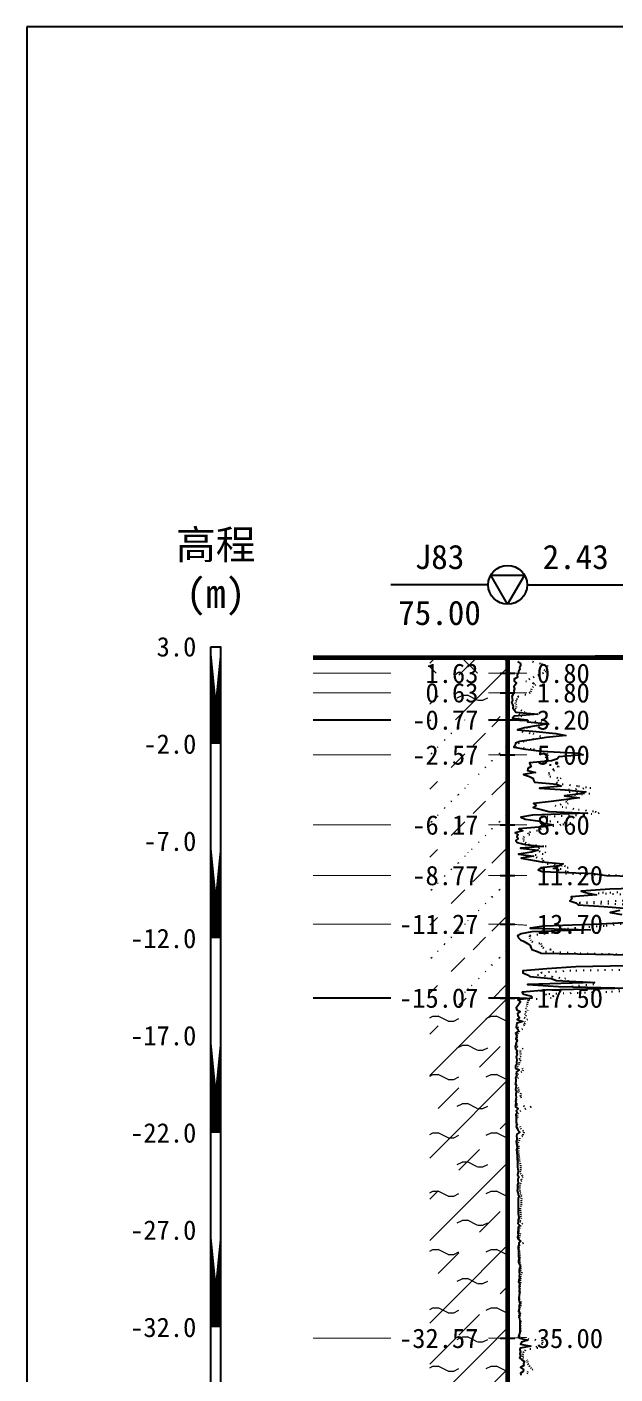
# Model space of a CAD drawing. Extents: x -37 to 3540, y -1485 to 297.
# Drawn here: x 721.7 to 782.2, y -747.6 to -609 of the extents above; entities that cross this region are included whole.
import ezdxf
from ezdxf.enums import TextEntityAlignment as Align

# ---------------------------------------------------------------- set-up
doc = ezdxf.new("R2010")
doc.units = 0
doc.linetypes.add('DOT', pattern=[6.35, 0, -6.35])
doc.layers.get('0').update_dxf_attribs({"linetype": 'CONTINUOUS'})
for name, color, linetype in [('CURVE', 200, 'CONTINUOUS'), ('FRAME', 7, 'CONTINUOUS'), ('HOLE', 41, 'CONTINUOUS'), ('RULER', 7, 'CONTINUOUS'), ('STRATUM', 241, 'CONTINUOUS')]:
    doc.layers.add(name, color=color, linetype=linetype)
doc.layers.add('HATCH', color=7, linetype='CONTINUOUS', lineweight=13)
doc.styles.add('ST', font='')
doc.styles.get('ST').set_extended_font_data('SimSun')
pattern_1 = [(45, (860.513, -891), (-4.24264, 4.24264), [10, 0]), (45, (861.574, -894.182), (-2.12132, 6.36396), [3, -3]), (26.565, (861.5874, -891.2536), (5.999823, 5.999812), [0.567, -12.849]), (0, (861.0204, -891.2536), (0, 6), [0.567, -5.433]), (26.565, (858.932, -891), (5.999823, 5.999812), [0.567, -12.849]), (0, (859.439, -890.7464), (0, 6), [0.567, -5.433]), (153.435, (861.0204, -891.2536), (-5.999818, -5e-06), [1.134, -12.2826]), (26.565, (864.5874, -888.2536), (5.999823, 5.999812), [0.567, -12.849]), (0, (864.0204, -888.2536), (0, 6), [0.567, -5.433]), (26.565, (861.932, -888), (5.999823, 5.999812), [0.567, -12.849]), (0, (862.439, -887.7464), (0, 6), [0.567, -5.433]), (153.435, (864.0204, -888.2536), (-5.999818, -5e-06), [1.134, -12.2826])]
pattern_2 = [(45, (860.5133, -891), (-7e-07, 6.99998), [1.97196, -7.92754]), (45, (863.326, -888.171), (-7e-07, 6.99998), [1.99367, -7.90583]), (45, (865.581, -885.918), (-7e-07, 6.99998), [1.8136, -8.08588]), (26.565, (860.5133, -887.5), (7, 7), [0.0965, -15.55598]), (36.8699, (861.2133, -886.8), (7, 7), [0.19775, -34.80225]), (315, (864.0133, -884.024), (6.99998, 1e-06), [0.03305, -9.86644]), (26.565, (864.0133, -891), (7, 7), [0.14475, -15.50773]), (26.565, (864.7133, -890.3), (7, 7), [0.10528, -15.5472]), (90, (865.063, -889.95), (-7, -5e-07), [0.02877, -6.97123]), (26.565, (865.4133, -889.6), (7, 7), [0.091, -31.21394]), (36.8699, (866.1133, -888.9), (7, 7), [0.1107, -34.8893]), (45, (866.8133, -888.2), (-2e-07, 6.99998), [0.10911, -9.79038]), (315, (867.4274, -887.452), (6.99998, 1e-06), [0.03305, -9.86644]), (36.8699, (861.9133, -886.1), (7, 7), [0.10224, -34.89776]), (53.1301, (862.6133, -885.4), (14, 21), [0.13438, -34.86562]), (53.1301, (863.3133, -884.7), (14, 21), [0.12625, -34.87375])]

# ---------------------------------------------------------------- blocks, each defined once
blk = doc.blocks.new('H_cpt_hole')
for p, q in [((-1.73, 1), (1.73, 1)), ((0, -2), (-1.73, 1)), ((1.73, 1), (0, -2))]:
    blk.add_line(p, q)
blk.add_circle((0, 0), 2)

msp = doc.modelspace()

# ---------------------------------------------------------------- hatches: boundary and pattern name
at = {"layer": 'HATCH'}
h = msp.add_hatch(dxfattribs=at)
h.set_pattern_fill('STT', color=50, style=0)
h.set_pattern_definition([(45, (860.5133, -891), (-2.12132, 2.12132), [10, 0]), (135, (860.5133, -891), (-2.12132, -2.12132), [10, 0])])
h.paths.add_polyline_path([(771.13, -673.88), (763.13, -673.88), (763.13, -675.48), (771.13, -675.48)])
h.paths.add_polyline_path([(761.92, -676.97), (768.62, -676.97), (768.62, -674.04), (761.92, -674.04)], flags=9)
h = msp.add_hatch(dxfattribs=at)
h.set_pattern_fill('FZNT', color=32, style=0)
h.set_pattern_definition([(45, (860.513, -891), (-4.24264, 4.24264), [10, 0]), (45, (861.574, -894.182), (-2.12132, 6.36396), [3, -3])])
h.paths.add_polyline_path([(771.13, -675.48), (763.13, -675.48), (763.13, -677.48), (771.13, -677.48)])
h.paths.add_polyline_path([(761.92, -678.97), (768.62, -678.97), (768.62, -676.04), (761.92, -676.04)], flags=9)
h.paths.add_polyline_path([(761.92, -676.97), (768.62, -676.97), (768.62, -674.04), (761.92, -674.04)], flags=9)
h = msp.add_hatch(dxfattribs=at)
h.set_pattern_fill('YNFNT', color=251, style=0)
h.set_pattern_definition(pattern_1)
h.paths.add_polyline_path([(771.13, -677.48), (763.13, -677.48), (763.13, -680.28), (771.13, -680.28)])
h.paths.add_polyline_path([(760.49, -681.77), (768.62, -681.77), (768.62, -678.84), (760.49, -678.84)], flags=9)
h.paths.add_polyline_path([(761.92, -678.97), (768.62, -678.97), (768.62, -676.04), (761.92, -676.04)], flags=9)
h = msp.add_hatch(dxfattribs=at)
h.set_pattern_fill('SZFT', color=52, style=0)
h.set_pattern_definition(pattern_2)
h.paths.add_polyline_path([(771.13, -680.28), (763.13, -680.28), (763.13, -683.88), (771.13, -683.88)])
h.paths.add_polyline_path([(760.49, -685.37), (768.61, -685.37), (768.61, -682.47), (760.49, -682.47)], flags=9)
h.paths.add_polyline_path([(760.49, -681.77), (768.62, -681.77), (768.62, -678.84), (760.49, -678.84)], flags=9)
h = msp.add_hatch(dxfattribs=at)
h.set_pattern_fill('SZFT', color=52, style=0)
h.set_pattern_definition(pattern_2)
h.paths.add_polyline_path([(771.13, -683.88), (763.13, -683.88), (763.13, -691.08), (771.13, -691.08)])
h.paths.add_polyline_path([(760.49, -692.57), (768.62, -692.57), (768.62, -689.64), (760.49, -689.64)], flags=9)
h.paths.add_polyline_path([(760.49, -685.37), (768.61, -685.37), (768.61, -682.47), (760.49, -682.47)], flags=9)
h = msp.add_hatch(dxfattribs=at)
h.set_pattern_fill('SZFT', color=52, style=0)
h.set_pattern_definition(pattern_2)
h.paths.add_polyline_path([(771.13, -691.08), (763.13, -691.08), (763.13, -696.28), (771.13, -696.28)])
h.paths.add_polyline_path([(760.49, -697.77), (768.62, -697.77), (768.62, -694.84), (760.49, -694.84)], flags=9)
h.paths.add_polyline_path([(760.49, -692.57), (768.62, -692.57), (768.62, -689.64), (760.49, -689.64)], flags=9)
h = msp.add_hatch(dxfattribs=at)
h.set_pattern_fill('SZFT', color=52, style=0)
h.set_pattern_definition(pattern_2)
h.paths.add_polyline_path([(771.13, -696.28), (763.13, -696.28), (763.13, -701.28), (771.13, -701.28)])
h.paths.add_polyline_path([(759.06, -702.77), (768.61, -702.77), (768.61, -699.85), (759.06, -699.85)], flags=9)
h.paths.add_polyline_path([(760.49, -697.77), (768.62, -697.77), (768.62, -694.84), (760.49, -694.84)], flags=9)
h = msp.add_hatch(dxfattribs=at)
h.set_pattern_fill('SZFT', color=52, style=0)
h.set_pattern_definition(pattern_2)
h.paths.add_polyline_path([(771.13, -701.28), (763.13, -701.28), (763.13, -708.88), (771.13, -708.88)])
h.paths.add_polyline_path([(759.06, -710.37), (768.62, -710.37), (768.62, -707.44), (759.06, -707.44)], flags=9)
h.paths.add_polyline_path([(759.06, -702.77), (768.61, -702.77), (768.61, -699.85), (759.06, -699.85)], flags=9)
h = msp.add_hatch(dxfattribs=at)
h.set_pattern_fill('YNFNT', color=251, style=0)
h.set_pattern_definition(pattern_1)
h.paths.add_polyline_path([(771.13, -708.88), (763.13, -708.88), (763.13, -743.88), (771.13, -743.88)])
h.paths.add_polyline_path([(759.06, -745.37), (768.62, -745.37), (768.62, -742.44), (759.06, -742.44)], flags=9)
h.paths.add_polyline_path([(759.06, -710.37), (768.62, -710.37), (768.62, -707.44), (759.06, -707.44)], flags=9)
h = msp.add_hatch(dxfattribs=at)
h.set_pattern_fill('YNNT', color=251, style=0)
h.set_pattern_definition([(45, (860.5133, -891), (-2.12132, 2.12132), [10, 0]), (26.565, (861.5874, -891.2536), (5.999823, 5.999812), [0.567, -12.849]), (0, (861.0204, -891.2536), (0, 6), [0.567, -5.433]), (26.565, (858.932, -891), (5.999823, 5.999812), [0.567, -12.849]), (0, (859.439, -890.7464), (0, 6), [0.567, -5.433]), (153.435, (861.0204, -891.2536), (-5.999818, -5e-06), [1.134, -12.2826]), (26.565, (864.5874, -888.2536), (5.999823, 5.999812), [0.567, -12.849]), (0, (864.0204, -888.2536), (0, 6), [0.567, -5.433]), (26.565, (861.932, -888), (5.999823, 5.999812), [0.567, -12.849]), (0, (862.439, -887.7464), (0, 6), [0.567, -5.433]), (153.435, (864.0204, -888.2536), (-5.999818, -5e-06), [1.134, -12.2826])])
h.paths.add_polyline_path([(771.13, -743.88), (763.13, -743.88), (763.13, -751.88), (771.13, -751.88)])
h.paths.add_polyline_path([(759.06, -753.37), (768.62, -753.37), (768.62, -750.44), (759.06, -750.44)], flags=9)
h.paths.add_polyline_path([(759.06, -745.37), (768.62, -745.37), (768.62, -742.44), (759.06, -742.44)], flags=9)

# ---------------------------------------------------------------- linework, layer by layer
at = {"layer": 'CURVE', "color": 30, "linetype": 'Continuous'}
for points in [[(772.15, -674.28), (772.47, -674.48), (772.46, -674.68), (772.36, -674.88), (772.39, -675.08), (772.25, -675.28), (772.24, -675.48), (772.1, -675.68), (772.14, -675.88), (771.8, -676.08), (771.79, -676.28), (772.05, -676.48), (771.91, -676.68), (771.78, -676.88), (771.84, -677.08), (771.78, -677.28), (771.8, -677.48), (771.65, -677.68), (771.55, -677.88), (771.58, -678.08), (771.63, -678.28), (771.54, -678.48), (771.62, -678.68), (771.71, -678.88), (771.65, -679.08), (771.82, -679.28), (771.99, -679.48), (774.24, -679.68), (771.81, -679.88), (771.62, -680.08), (773.15, -680.28), (773.19, -680.48), (775.32, -680.68), (774.06, -680.88), (772.86, -681.08), (772.16, -681.28), (774.07, -681.48), (776.07, -681.68), (777.13, -681.88), (775.1, -682.08), (773.82, -682.28), (772.39, -682.48), (771.93, -682.68), (771.9, -682.88), (771.78, -683.08), (772.98, -683.28), (774.6, -683.48), (778.45, -683.68), (778.88, -683.88), (776.38, -684.08), (776.27, -684.28), (775.65, -684.48), (773.38, -684.68), (773.44, -684.88), (773.54, -685.08), (773.21, -685.28), (773.17, -685.48), (773.99, -685.68), (772.75, -685.88), (773.37, -686.08), (773.71, -686.28), (773.78, -686.48), (773.88, -686.68), (776.18, -686.88), (776.65, -687.08), (774.42, -687.28), (777.05, -687.48), (779.17, -687.68), (778.63, -687.88), (776.98, -688.08), (778.49, -688.28), (776.91, -688.48), (775.59, -688.68), (773.8, -688.88), (774.06, -689.08), (773.75, -689.28), (774.57, -689.48), (775.36, -689.68), (779.33, -689.88), (773.7, -690.08), (772.49, -690.28), (772.93, -690.48), (774.47, -690.68), (774.82, -690.88), (775.81, -691.08), (774.75, -691.28), (772.29, -691.48), (772.7, -691.68), (771.9, -691.88), (772.21, -692.08), (772.06, -692.28), (772.21, -692.48), (771.97, -692.68), (772.1, -692.88), (772.95, -693.08), (774.79, -693.28), (772.47, -693.48), (774.27, -693.68), (773.6, -693.88), (772.25, -694.08), (773.78, -694.28), (772.52, -694.48), (773.47, -694.68), (774.63, -694.88), (776.85, -695.08), (776.45, -695.28), (774.54, -695.48), (774.27, -695.68), (774.67, -695.88), (779.89, -696.08), (781.31, -696.28), (789.48, -696.48)], [(788.56, -697.48), (781.62, -697.68), (778.69, -697.88), (779.4, -698.08), (780.26, -698.28), (777.66, -698.48), (777.72, -698.68), (777.54, -698.88), (778.13, -699.08), (778.37, -699.28), (781.03, -699.48), (783.56, -699.68)], [(784.28, -701.08), (780.7, -701.28), (774.86, -701.48), (773.46, -701.68), (779.6, -701.88), (773.61, -702.08), (772.52, -702.28), (772.16, -702.48), (772.26, -702.68), (772.44, -702.88), (772.82, -703.08), (773.16, -703.28), (773.46, -703.48), (773.53, -703.68), (773.62, -703.88), (774.21, -704.08), (774.58, -704.28), (785.74, -704.48)], [(782.65, -699.88), (781.68, -700.08), (782.88, -700.28)], [(788.68, -705.48), (778.13, -705.68), (775.17, -705.88), (772.68, -706.08), (772.68, -706.28), (773.18, -706.48), (773.42, -706.68), (775.6, -706.88), (776.15, -707.08), (780.05, -707.28), (773.18, -707.48), (776.36, -707.68), (783.59, -707.88), (775.07, -708.08), (772.61, -708.28), (772.77, -708.48), (773.6, -708.68), (773.62, -708.88), (772.19, -709.08), (772.45, -709.28), (772.32, -709.48), (772.18, -709.68), (772, -709.88), (772.07, -710.08), (772.42, -710.28), (772.14, -710.48), (772.19, -710.68), (772.36, -710.88), (772.1, -711.08), (772.7, -711.28), (772.07, -711.48), (772.03, -711.68), (772, -711.88), (772.17, -712.08), (772.22, -712.28), (771.95, -712.48), (772.03, -712.68), (772.03, -712.88), (771.96, -713.08), (772.14, -713.28), (772, -713.48), (771.96, -713.68), (771.91, -713.88), (771.93, -714.08), (772.12, -714.28), (772.04, -714.48), (772.1, -714.68), (772, -714.88), (772.04, -715.08), (772.07, -715.28), (772.04, -715.48), (772.07, -715.68), (771.95, -715.88), (771.93, -716.08), (772.32, -716.28), (772.05, -716.48), (772, -716.68), (772.03, -716.88), (771.94, -717.08), (771.98, -717.28), (771.96, -717.48), (771.95, -717.68), (772.02, -717.88), (771.96, -718.08), (771.94, -718.28), (772.07, -718.48), (771.96, -718.68), (771.98, -718.88), (772, -719.08), (771.96, -719.28), (771.94, -719.48), (771.99, -719.68), (771.94, -719.88), (771.93, -720.08), (772.2, -720.28), (772, -720.48), (772.1, -720.68), (771.97, -720.88), (772, -721.08), (772.01, -721.28), (772, -721.48), (772, -721.68), (772.03, -721.88), (772.01, -722.08), (772.1, -722.28), (772.18, -722.48), (772.4, -722.68), (772.07, -722.88), (772.04, -723.08), (772.07, -723.28), (772.09, -723.48), (772, -723.68), (772.05, -723.88), (772.06, -724.08), (772.1, -724.28), (772.05, -724.48), (772.09, -724.68), (772.09, -724.88), (772.1, -725.08), (772.1, -725.28), (772.1, -725.48), (772.13, -725.68), (772.15, -725.88), (772.13, -726.08), (772.16, -726.28), (772.17, -726.48), (772.23, -726.68), (772.17, -726.88), (772.16, -727.08), (772.27, -727.28), (772.19, -727.48), (772.18, -727.68), (772.23, -727.88), (772.16, -728.08), (772.13, -728.28), (772.15, -728.48), (772.12, -728.68), (772.19, -728.88), (772.22, -729.08), (772.35, -729.28), (772.22, -729.48), (772.23, -729.68), (772.23, -729.88), (772.22, -730.08), (772.23, -730.28), (772.23, -730.48), (772.23, -730.68), (772.21, -730.88), (772.22, -731.08), (772.24, -731.28), (772.27, -731.48), (772.23, -731.68), (772.22, -731.88), (772.19, -732.08), (772.37, -732.28), (772.23, -732.48), (772.22, -732.68), (772.18, -732.88), (772.17, -733.08), (772.22, -733.28), (772.16, -733.48), (772.21, -733.68), (772.45, -733.88), (772.27, -734.08), (772.29, -734.28), (772.23, -734.48), (772.23, -734.68), (772.26, -734.88), (772.26, -735.08), (772.26, -735.28), (772.24, -735.48), (772.31, -735.68), (772.25, -735.88), (772.26, -736.08), (772.35, -736.28), (772.45, -736.48), (772.35, -736.68), (772.3, -736.88), (772.31, -737.08), (772.36, -737.28), (772.31, -737.48), (772.4, -737.68), (772.27, -737.88), (772.25, -738.08), (772.36, -738.28), (772.32, -738.48), (772.31, -738.68), (772.35, -738.88), (772.33, -739.08), (772.36, -739.28), (772.3, -739.48), (772.28, -739.68), (772.28, -739.88), (772.33, -740.08), (772.42, -740.28), (772.31, -740.48), (772.32, -740.68), (772.32, -740.88), (772.26, -741.08), (772.41, -741.28), (772.4, -741.48), (772.33, -741.68), (772.35, -741.88), (772.38, -742.08), (772.37, -742.28), (772.39, -742.48), (772.4, -742.68), (772.39, -742.88), (772.37, -743.08), (772.39, -743.28), (772.32, -743.48), (772.26, -743.68), (772.39, -743.88), (773.21, -744.08), (772.54, -744.28), (772.47, -744.48), (773.51, -744.68), (772.42, -744.88), (772.37, -745.08), (772.44, -745.28), (772.38, -745.48), (772.44, -745.68), (772.36, -745.88), (772.58, -746.08), (772.86, -746.28), (772.75, -746.48), (772.8, -746.68), (772.46, -746.88), (772.76, -747.08), (772.72, -747.28), (772.46, -747.48), (772.5, -747.68)]]:
    msp.add_lwpolyline(points, dxfattribs=at)
at = {"layer": 'CURVE', "color": 100, "linetype": 'DOT', "ltscale": 0.1}
for points in [[(773.69, -674.28), (774.6, -674.48), (775.19, -674.68), (775.18, -674.88), (774.84, -675.08), (775.05, -675.28), (774.81, -675.48), (774.32, -675.68), (773.85, -675.88), (773.41, -676.08), (772.99, -676.28), (773.8, -676.48), (774, -676.68), (773.75, -676.88), (773.57, -677.08), (773.51, -677.28), (773.45, -677.48), (773.01, -677.68), (772.25, -677.88), (772.09, -678.08), (772.03, -678.28), (771.91, -678.48), (771.98, -678.68), (772.05, -678.88), (771.91, -679.08), (772.49, -679.28), (772.95, -679.48), (772.27, -679.68), (772.57, -679.88), (772.21, -680.08), (772.45, -680.28), (774.53, -680.48), (775.41, -680.68), (774.16, -680.88), (773.15, -681.08), (772.47, -681.28), (772.63, -681.48), (773.74, -681.68), (774.41, -681.88), (774.56, -682.08), (773.77, -682.28), (772.8, -682.48), (772.32, -682.68), (771.76, -682.88), (771.99, -683.08), (773.79, -683.28), (774.82, -683.48), (775.15, -683.68), (775.29, -683.88), (774.98, -684.08), (775.3, -684.28), (775.12, -684.48), (774.71, -684.68), (775.51, -684.88), (776.44, -685.08), (775.79, -685.28), (775.94, -685.48), (775.36, -685.68), (775.36, -685.88), (775.48, -686.08), (776.61, -686.28), (776.37, -686.48), (776.17, -686.68), (776.75, -686.88), (778.41, -687.08), (779.68, -687.28), (777.38, -687.48), (777.47, -687.68), (779.57, -687.88), (777.11, -688.08), (778.26, -688.28), (777.28, -688.48), (777.09, -688.68), (777.37, -688.88), (776, -689.08), (777.1, -689.28), (778.4, -689.48), (780.13, -689.68), (780.53, -689.88), (778.95, -690.08), (774.75, -690.28), (774.44, -690.48), (775.48, -690.68), (777.63, -690.88), (776.61, -691.08), (775.26, -691.28), (774.59, -691.48), (774.19, -691.68), (773.17, -691.88), (773.41, -692.08), (772.78, -692.28), (772.76, -692.48), (772.72, -692.68), (772.95, -692.88), (773.27, -693.08), (775.1, -693.28), (774.4, -693.48), (773.64, -693.68), (775.04, -693.88), (774.79, -694.08), (773.35, -694.28), (774.62, -694.48), (774.79, -694.68), (774.69, -694.88), (775.19, -695.08), (776.99, -695.28), (777.36, -695.48), (776.34, -695.68), (777.35, -695.88), (777.08, -696.08), (783.8, -696.28)], [(787.61, -697.88), (780.45, -698.08), (784.75, -698.28)], [(783.01, -698.88), (778.49, -699.08), (784.93, -699.28)], [(782.81, -701.28), (781.06, -701.48), (778.11, -701.68), (776.46, -701.88), (776.46, -702.08), (774.96, -702.28), (773.38, -702.48), (773.37, -702.68), (773.47, -702.88), (773.61, -703.08), (774.55, -703.28), (774.62, -703.48), (774.75, -703.68), (775.59, -703.88), (775.04, -704.08), (778.57, -704.28), (787.61, -704.48)], [(790.01, -705.88), (777.63, -706.08), (774.65, -706.28), (774.2, -706.48), (775.67, -706.68), (777.09, -706.88), (776.57, -707.08), (779.98, -707.28), (779.99, -707.48), (777.76, -707.68), (781.79, -707.88), (784.85, -708.08), (781.33, -708.28), (775.03, -708.48), (775.89, -708.68), (775.62, -708.88), (773.25, -709.08), (773.18, -709.28), (773.14, -709.48), (773.11, -709.68), (772.98, -709.88), (773.19, -710.08), (773.02, -710.28), (772.86, -710.48), (773.03, -710.68), (772.84, -710.88), (773.18, -711.08), (772.88, -711.28), (772.89, -711.48), (772.85, -711.68), (772.14, -711.88), (772.67, -712.08), (772.36, -712.28), (772.2, -712.48), (772.09, -712.68), (772.06, -712.88), (772.08, -713.08), (772.09, -713.28), (771.98, -713.48), (772.04, -713.68), (772.08, -713.88), (772.71, -714.08), (772.42, -714.28), (772.45, -714.48), (772.41, -714.68), (772.5, -714.88), (772.32, -715.08), (772.48, -715.28), (772.32, -715.48), (772.31, -715.68), (772.13, -715.88), (772.62, -716.08), (772.71, -716.28), (772.56, -716.48), (772.22, -716.68), (772.06, -716.88), (772.22, -717.08), (771.98, -717.28), (771.99, -717.48), (771.89, -717.68), (772.01, -717.88), (772.18, -718.08), (772.24, -718.28), (772.25, -718.48), (772.49, -718.68), (772.41, -718.88), (772.55, -719.08), (772.02, -719.28), (771.97, -719.48), (772.04, -719.68), (772.03, -719.88), (773.54, -720.08), (772.99, -720.28), (772.46, -720.48), (772.23, -720.68), (772.1, -720.88), (772.16, -721.08), (772.03, -721.28), (772.02, -721.48), (772.03, -721.68), (772.09, -721.88), (772.39, -722.08), (772.45, -722.28), (772.66, -722.48), (772.83, -722.68), (772.71, -722.88), (772.67, -723.08), (772.36, -723.28), (772.31, -723.48), (772.22, -723.68), (772.1, -723.88), (772.26, -724.08), (772.24, -724.28), (772.25, -724.48), (772.2, -724.68), (772.24, -724.88), (772.28, -725.08), (772.29, -725.28), (772.32, -725.48), (772.3, -725.68), (772.4, -725.88), (772.47, -726.08), (772.47, -726.28), (772.47, -726.48), (772.4, -726.68), (772.43, -726.88), (772.59, -727.08), (772.7, -727.28), (772.53, -727.48), (772.55, -727.68), (772.44, -727.88), (772.4, -728.08), (772.35, -728.28), (772.33, -728.48), (772.39, -728.68), (772.4, -728.88), (772.51, -729.08), (772.49, -729.28), (772.54, -729.48), (772.52, -729.68), (772.53, -729.88), (772.51, -730.08), (772.5, -730.28), (772.43, -730.48), (772.42, -730.68), (772.44, -730.88), (772.44, -731.08), (772.45, -731.28), (772.52, -731.48), (772.41, -731.68), (772.36, -731.88), (772.65, -732.08), (772.48, -732.28), (772.35, -732.48), (772.27, -732.68), (772.24, -732.88), (772.41, -733.08), (772.35, -733.28), (772.33, -733.48), (772.23, -733.68), (772.43, -733.88), (772.76, -734.08), (772.37, -734.28), (772.28, -734.48), (772.24, -734.68), (772.3, -734.88), (772.32, -735.08), (772.37, -735.28), (772.39, -735.48), (772.34, -735.68), (772.34, -735.88), (772.36, -736.08), (772.41, -736.28), (772.41, -736.48), (772.47, -736.68), (772.43, -736.88), (772.58, -737.08), (772.53, -737.28), (772.41, -737.48), (772.47, -737.68), (772.41, -737.88), (772.45, -738.08), (772.4, -738.28), (772.39, -738.48), (772.39, -738.68), (772.31, -738.88), (772.4, -739.08), (772.36, -739.28), (772.3, -739.48), (772.32, -739.68), (772.3, -739.88), (772.48, -740.08), (772.47, -740.28), (772.47, -740.48), (772.43, -740.68), (772.27, -740.88), (772.3, -741.08), (772.3, -741.28), (772.29, -741.48), (772.27, -741.68), (772.31, -741.88), (772.51, -742.08), (772.41, -742.28), (772.44, -742.48), (772.43, -742.68), (772.42, -742.88), (772.47, -743.08), (772.41, -743.28), (772.3, -743.48), (772.3, -743.68), (772.48, -743.88), (774.69, -744.08), (774.69, -744.28), (774.71, -744.48), (774.02, -744.68), (774.23, -744.88), (772.95, -745.08), (772.78, -745.28), (772.69, -745.48), (772.66, -745.68), (772.68, -745.88), (773.11, -746.08), (773.14, -746.28), (773.22, -746.48), (773.35, -746.68), (773.48, -746.88), (773.73, -747.08), (773.2, -747.28), (773.18, -747.48), (772.92, -747.68)]]:
    msp.add_lwpolyline(points, dxfattribs=at)
at = {"layer": 'FRAME', "linetype": 'Continuous'}
for p, q in [((1394.49, -609), (721.72, -609)), ((721.72, -609), (721.72, -876))]:
    msp.add_line(p, q, dxfattribs=at)
at = {"layer": 'HOLE', "linetype": 'Continuous'}
for points in [[(769.13, -666.38), (759.13, -666.38)], [(773.13, -666.38), (783.13, -666.38)], [(770.38, -675.48), (771.88, -675.48)], [(770.38, -677.48), (771.88, -677.48)], [(770.38, -680.28), (771.88, -680.28)], [(770.38, -683.88), (771.88, -683.88)], [(770.38, -691.08), (771.88, -691.08)], [(770.38, -696.28), (771.88, -696.28)], [(770.38, -701.28), (771.88, -701.28)], [(770.38, -708.88), (771.88, -708.88)], [(770.38, -743.88), (771.88, -743.88)]]:
    msp.add_lwpolyline(points, dxfattribs=at)
at = {"layer": 'HOLE', "linetype": 'Continuous', "const_width": 0.5}
msp.add_lwpolyline([(771.13, -673.88), (771.13, -822.58)], dxfattribs=at)
at = {"layer": 'RULER', "linetype": 'Continuous', "const_width": 1}
for points in [[(741.13, -672.75), (741.13, -682.75)], [(741.13, -692.75), (741.13, -702.75)], [(741.13, -712.75), (741.13, -722.75)], [(741.13, -732.75), (741.13, -742.75)]]:
    msp.add_lwpolyline(points, close=True, dxfattribs=at)
at = {"layer": 'RULER', "linetype": 'Continuous'}
msp.add_lwpolyline([(740.63, -672.75), (741.63, -672.75), (741.63, -832.75), (740.63, -832.75)], close=True, dxfattribs=at)
at = {"layer": 'STRATUM', "linetype": 'Continuous'}
for points, const_width in [([(751.13, -673.88), (771.13, -673.88), (828.58, -673.79), (886.6, -673.71), (945.26, -673.66), (1003.13, -673.85), (1060.33, -673.65), (1110.17, -673.21)], 0.5), ([(751.13, -675.48), (759.13, -675.48)], 0.1), ([(769.13, -675.48), (771.13, -675.48), (773.13, -675.47)], 0.1), ([(751.13, -677.48), (759.13, -677.48)], 0.1), ([(769.13, -677.48), (771.13, -677.48), (773.13, -677.49)], 0.1), ([(751.13, -680.28), (759.13, -680.28)], 0.2), ([(769.13, -680.28), (771.13, -680.28), (773.13, -680.32)], 0.2), ([(751.13, -683.88), (759.13, -683.88)], 0.1), ([(769.13, -683.88), (771.13, -683.88), (773.13, -683.88)], 0.1), ([(751.13, -691.08), (759.13, -691.08)], 0.1), ([(769.13, -691.08), (771.13, -691.08), (773.13, -691.08)], 0.1), ([(751.13, -696.28), (759.13, -696.28)], 0.1), ([(769.13, -696.28), (771.13, -696.28), (773.13, -696.27)], 0.1), ([(751.13, -701.28), (759.13, -701.28)], 0.1), ([(769.13, -701.28), (771.13, -701.28), (773.13, -701.39)], 0.1), ([(751.13, -708.88), (759.13, -708.88)], 0.2), ([(769.13, -708.88), (771.13, -708.88), (773.13, -708.9)], 0.2), ([(751.13, -743.88), (759.13, -743.88)], 0.1), ([(769.13, -743.88), (771.13, -743.88), (773.13, -743.78)], 0.1)]:
    msp.add_lwpolyline(points, dxfattribs=dict(at, const_width=const_width))

# ---------------------------------------------------------------- block references
at = {"layer": 'HOLE'}
msp.add_blockref('H_cpt_hole', (771.13, -666.38), dxfattribs=at)

# ---------------------------------------------------------------- texts
at = {"layer": 'HOLE', "style": 'ST'}
for s, p in [('J83', (764.13, -663.51)), ('2.43', (778.13, -663.51)), ('75.00', (764.13, -669.26))]:
    msp.add_text(s, height=2.5, dxfattribs=at).set_placement(p, align=Align.MIDDLE_CENTER)
for s, p in [('1.63', (768.13, -675.48)), ('0.63', (768.13, -677.48)), ('-0.77', (768.13, -680.28)), ('-2.57', (768.13, -683.88)), ('-6.17', (768.13, -691.08)), ('-8.77', (768.13, -696.28)), ('-11.27', (768.13, -701.28)), ('-15.07', (768.13, -708.88)), ('-32.57', (768.13, -743.88))]:
    msp.add_text(s, height=2, dxfattribs=at).set_placement(p, align=Align.MIDDLE_RIGHT)
for s, p in [('0.80', (774.13, -675.48)), ('1.80', (774.13, -677.48)), ('3.20', (774.13, -680.28)), ('5.00', (774.13, -683.88)), ('8.60', (774.13, -691.08)), ('11.20', (774.13, -696.28)), ('13.70', (774.13, -701.28)), ('17.50', (774.13, -708.88)), ('35.00', (774.13, -743.88))]:
    msp.add_text(s, height=2, dxfattribs=at).set_placement(p, align=Align.MIDDLE_LEFT)
at = {"layer": 'RULER', "style": 'ST'}
for s, p in [('高程', (741.13, -660.75)), ('(m)', (741.13, -665.75))]:
    msp.add_text(s, height=3, dxfattribs=at).set_placement(p, align=Align.TOP_CENTER)
for s, p in [('3.0', (739.13, -672.75)), ('-2.0', (739.13, -682.75)), ('-7.0', (739.13, -692.75)), ('-12.0', (739.13, -702.75)), ('-17.0', (739.13, -712.75)), ('-22.0', (739.13, -722.75)), ('-27.0', (739.13, -732.75)), ('-32.0', (739.13, -742.75))]:
    msp.add_text(s, height=2, dxfattribs=at).set_placement(p, align=Align.MIDDLE_RIGHT)

doc.saveas('drawing.dxf')
